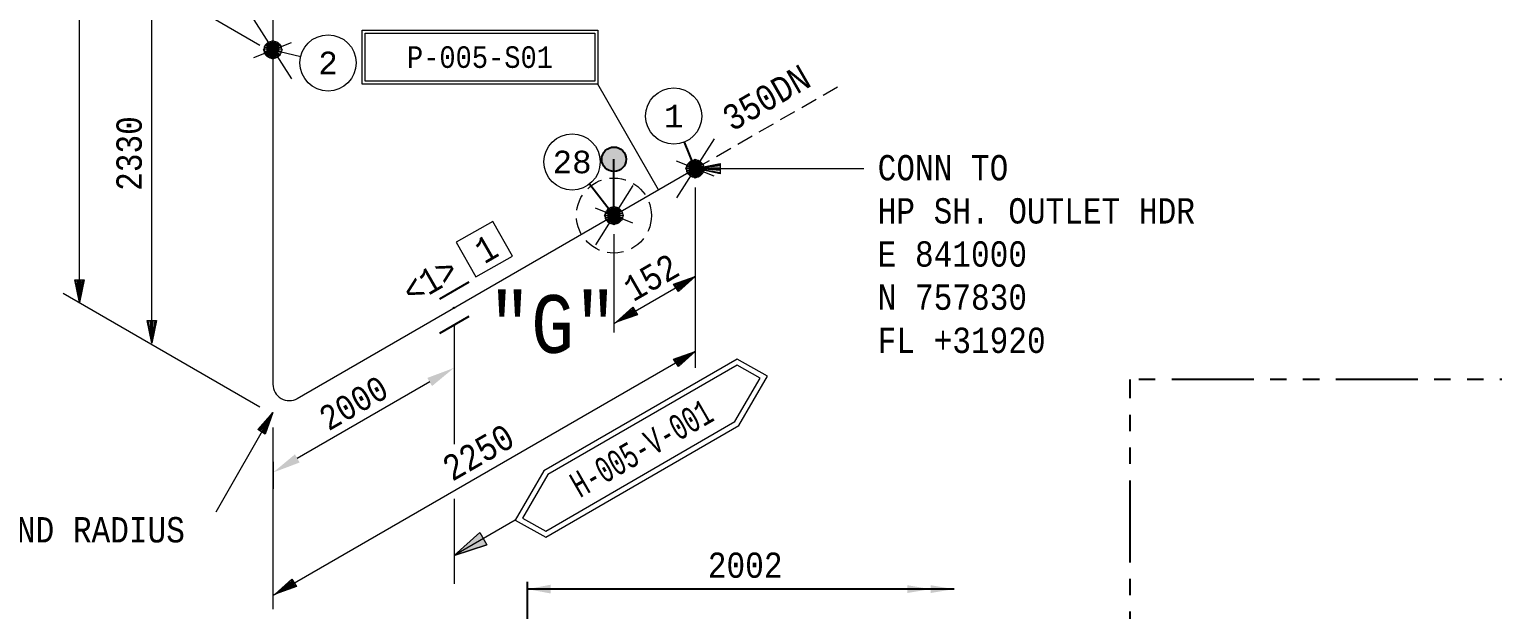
# Model space of a CAD drawing. Extents: x 0 to 841, y 0 to 594.
# Drawn here: x 81.3 to 237.4, y 132.9 to 194.8 of the extents above; entities that cross this region are included whole.
import ezdxf
from ezdxf.enums import TextEntityAlignment as Align

# ---------------------------------------------------------------- set-up
doc = ezdxf.new("R2010")
doc.units = 0
doc.header["$LTSCALE"] = 7
doc.header["$MEASUREMENT"] = 0
doc.linetypes.add('HIDDEN', pattern=[0.375, 0.25, -0.125])
doc.linetypes.add('PHANTOM', pattern=[2.5, 1.25, -0.25, 0.25, -0.25, 0.25, -0.25])
for name, color, linetype in [('1', 7, 'Continuous'), ('3', 7, 'Continuous'), ('FAB', 2, 'Continuous'), ('SH', 4, 'Continuous'), ('SUPT', 4, 'Continuous'), ('T-TEXT1', 7, 'Continuous')]:
    doc.layers.add(name, color=color, linetype=linetype)
doc.styles.add('MARKING', font='monotxt.shx', dxfattribs={"width": 0.85, "height": 2.6})
doc.styles.get("Standard").update_dxf_attribs({"font": 'txt.shx'})
doc.styles.add('TXT', font='monotxt.shx')
doc.dimstyles.get("Standard").update_dxf_attribs({"dimtxt": 0.18, "dimasz": 0.18, "dimexe": 0.18, "dimexo": 0.0625, "dimgap": 0.09, "dimtad": 0, "dimtih": 1, "dimtoh": 1, "dimdec": 4, "dimzin": 0, "dimdsep": 46, "dimtxsty": 'Standard', "dimcen": 0.09, "dimadec": 0, "dimazin": 0, "dimtfac": 1, "dimtdec": 4, "dimtofl": 0, "dimtmove": 0, "dimatfit": 0, "dimfxl": 1, "dimtolj": 1, "dimtzin": 0, "dimarcsym": 0})

# ---------------------------------------------------------------- blocks, each defined once
blk = doc.blocks.new('L6')
at = {"layer": 'SH', "color": 4}
for p, q in [((1.58, 2.73), (-1.54, 0.93)), ((1.58, -0.91), (-1.54, -2.71))]:
    blk.add_line(p, q, dxfattribs=at)
at = {"layer": 'SUPT', "lineweight": 0}
blk.add_circle((0, 0), 0.0769, dxfattribs=at)
blk = doc.blocks.new('*D11')
at = {"layer": 'Defpoints', "color": 0, "linetype": 'Continuous', "lineweight": 0}
for p in [(126.64, 163.23), (107.33, 148.65), (107.33, 147.5)]:
    blk.add_point(p, dxfattribs=at)
at = {"layer": 'SUPT', "color": 4, "linetype": 'Continuous', "lineweight": 0}
for p, q in [((126.64, 163.23), (126.64, 156.93)), ((124.04, 157.16), (109.92, 149)), ((107.33, 148.65), (107.33, 145.77))]:
    blk.add_line(p, q, dxfattribs=at)
for points in [[(123.79, 157.59), (124.29, 156.72), (126.64, 158.66)], [(109.67, 149.44), (110.17, 148.57), (107.33, 147.5)]]:
    blk.add_solid(points, dxfattribs=at)
at = {"layer": 'SUPT', "color": 4, "linetype": 'Continuous', "lineweight": 0, "insert": (115.93, 154.9), "char_height": 2.6, "attachment_point": 5, "rotation": 30, "style": 'MARKING'}
blk.add_mtext('\\A1;2000', dxfattribs=at)
blk = doc.blocks.new('TRI')
at = {"lineweight": 0}
blk.add_hatch(color=4, dxfattribs=at).paths.add_polyline_path([(340.4, 360.05), (339.74, 356.85), (341.07, 356.85)])
at = {"layer": 'SUPT', "lineweight": 0}
blk.add_line((340.4, 360.05), (339.74, 356.85), dxfattribs=at)
blk.add_lwpolyline([(340.4, 360.05), (341.07, 356.85), (339.74, 356.85), (340.4, 360.05), (341.07, 356.85)], dxfattribs=at)

msp = doc.modelspace()

# ---------------------------------------------------------------- hatches: boundary and pattern name
at = {"layer": 'FAB'}
msp.add_hatch(color=256, dxfattribs=at).paths.add_polyline_path([(144.99, 180.9, 1), (142.39, 180.9, 1)])

# ---------------------------------------------------------------- linework, layer by layer
at = {"color": 2, "linetype": 'Continuous', "lineweight": 0}
msp.add_line((152.36, 169.94), (152.36, 169.73), dxfattribs=at)
at = {"layer": '1', "color": 1, "linetype": 'Continuous', "lineweight": 0}
for p, q in [((107.31, 231.5), (107.31, 156.8)), ((109.91, 155.4), (152.36, 179.9))]:
    msp.add_line(p, q, dxfattribs=at)
at = {"layer": '1', "color": 2, "linetype": 'Continuous', "lineweight": 0}
for points in [[(155.01, 179.35), (152.36, 179.9), (155.01, 180.45), (155.01, 179.35)], [(155.01, 179.46), (152.36, 179.9), (155.01, 180.35)], [(155.01, 179.69), (152.36, 179.9), (155.01, 180.24)], [(155.01, 179.8), (152.36, 179.9), (155.01, 180.01)]]:
    msp.add_lwpolyline(points, dxfattribs=at)
at = {"layer": '1', "color": 1, "linetype": 'Continuous', "lineweight": 0}
msp.add_arc((109.06, 156.91), 1.74, 180, 299.9816, dxfattribs=at)
at = {"layer": '3', "color": 2, "linetype": 'Continuous', "lineweight": 0}
for p, q in [((86.69, 165.64), (86.69, 246.14)), ((94.41, 161.3), (94.41, 241.8)), ((93.31, 200.38), (105.91, 193.08)), ((84.95, 166.64), (105.91, 154.5)), ((107.31, 153.9), (101.24, 143.27))]:
    msp.add_line(p, q, dxfattribs=at)
at = {"layer": '3', "color": 2, "linetype": 'HIDDEN', "lineweight": 0}
msp.add_line((152.36, 179.9), (167.86, 188.8), dxfattribs=at)
at = {"layer": '3', "color": 2, "linetype": 'Continuous', "lineweight": 0}
for points in [[(128.96, 168.37), (132.86, 170.57), (130.76, 174.27), (126.86, 172.07), (128.96, 168.37)], [(87.19, 168.04), (86.69, 165.64), (86.19, 168.04), (87.19, 168.04)], [(87.09, 168.04), (86.69, 165.64), (86.29, 168.04)], [(86.99, 168.04), (86.69, 165.64), (86.49, 168.04)], [(86.79, 168.04), (86.69, 165.64), (86.59, 168.04)], [(150.06, 167.6), (152.36, 168.4), (150.56, 166.8), (150.06, 167.6)], [(150.16, 167.5), (152.36, 168.4), (150.46, 166.9)], [(150.16, 167.4), (152.36, 168.4), (150.46, 167)], [(150.26, 167.3), (152.36, 168.4), (150.36, 167.1)], [(146.22, 164.33), (143.92, 163.53), (145.72, 165.13), (146.22, 164.33)], [(146.12, 164.43), (143.92, 163.53), (145.82, 165.03)], [(146.12, 164.53), (143.92, 163.53), (145.82, 164.93)], [(146.02, 164.63), (143.92, 163.53), (145.92, 164.83)], [(94.91, 163.7), (94.41, 161.3), (93.91, 163.7), (94.91, 163.7)], [(94.81, 163.7), (94.41, 161.3), (94.01, 163.7)], [(94.71, 163.7), (94.41, 161.3), (94.21, 163.7)], [(94.51, 163.7), (94.41, 161.3), (94.31, 163.7)], [(150.06, 159.6), (152.36, 160.4), (150.56, 158.8), (150.06, 159.6)], [(150.16, 159.5), (152.36, 160.4), (150.46, 158.9)], [(150.16, 159.4), (152.36, 160.4), (150.46, 159)], [(150.26, 159.3), (152.36, 160.4), (150.36, 159.1)], [(105.71, 152.1), (107.31, 153.9), (106.51, 151.6), (105.71, 152.1)], [(105.81, 152), (107.31, 153.9), (106.41, 151.7)], [(105.91, 152), (107.31, 153.9), (106.31, 151.7)], [(106.01, 151.9), (107.31, 153.9), (106.21, 151.8)], [(109.85, 135.34), (107.55, 134.54), (109.35, 136.14), (109.85, 135.34)], [(109.75, 135.44), (107.55, 134.54), (109.45, 136.04)], [(109.75, 135.54), (107.55, 134.54), (109.45, 135.94)], [(109.65, 135.64), (107.55, 134.54), (109.55, 135.84)]]:
    msp.add_lwpolyline(points, dxfattribs=at)
at = {"layer": '3', "color": 2, "linetype": 'HIDDEN', "lineweight": 0}
msp.add_circle((143.69, 174.9), 4, dxfattribs=at)
at = {"layer": 'FAB', "linetype": 'Continuous', "lineweight": 0}
for p, q in [((107.31, 192.57), (110.28, 191.87)), ((148.46, 177.65), (141.96, 188.91)), ((152.36, 177.9), (152.36, 158.68)), ((143.69, 172.9), (143.69, 162.44)), ((143.69, 163.4), (152.36, 168.4)), ((107.33, 134.41), (152.36, 160.4)), ((107.33, 132.93), (107.33, 152.3))]:
    msp.add_line(p, q, dxfattribs=at)
at = {"layer": 'FAB'}
for p, q in [((152.36, 179.9), (151.2, 182.73)), ((143.69, 174.9), (143.69, 180.9)), ((143.69, 174.9), (141.08, 178.25))]:
    msp.add_line(p, q, dxfattribs=at)
at = {"layer": 'FAB', "lineweight": 0}
msp.add_line((152.36, 179.9), (170.36, 179.9), dxfattribs=at)
at = {"layer": 'FAB', "color": 4, "linetype": 'PHANTOM'}
for p in [(386.93, 157.43), (198.75, 67.92)]:
    msp.add_line(p, (198.75, 157.43), dxfattribs=at)
at = {"layer": 'FAB', "color": 4}
for p, q in [((134.46, 117.47), (134.46, 135.84)), ((179.98, 135.07), (134.46, 135.07))]:
    msp.add_line(p, q, dxfattribs=at)
at = {"layer": 'FAB', "color": 2, "linetype": 'Continuous', "lineweight": 0}
for points in [[(116.85, 194.67), (141.96, 194.67), (141.96, 188.91), (116.85, 188.91)], [(117.17, 194.35), (141.64, 194.35), (141.64, 189.23), (117.17, 189.23)]]:
    msp.add_lwpolyline(points, close=True, dxfattribs=at)
for centre in [(113.2, 191.17), (150.07, 185.51), (139.23, 180.61)]:
    msp.add_circle(centre, 3, dxfattribs=at)
at = {"layer": 'FAB'}
msp.add_circle((143.69, 180.9), 1.3, dxfattribs=at)
at = {"layer": 'FAB', "color": 4}
for points in [[(134.46, 135.07), (136.94, 134.61), (136.94, 135.54)], [(174.98, 135.49), (174.98, 134.66), (177.47, 135.07)], [(177.47, 135.49), (177.47, 134.66), (179.96, 135.07)]]:
    msp.add_solid(points, dxfattribs=at)
at = {"layer": 'SUPT', "linetype": 'Continuous', "lineweight": 0}
for p, q in [((126.64, 156.93), (126.64, 150.52)), ((126.64, 144.7), (126.64, 135.65)), ((133.17, 142.42), (126.64, 138.65))]:
    msp.add_line(p, q, dxfattribs=at)
for points in [[(136.23, 147.69), (133.17, 142.42), (136.41, 140.61), (157.01, 152.52), (160.07, 157.79), (156.83, 159.6)], [(156.84, 158.95), (136.64, 147.28), (133.95, 142.63), (136.41, 141.25), (156.6, 152.93), (159.3, 157.58)]]:
    msp.add_lwpolyline(points, close=True, dxfattribs=at)
at = {"layer": 'T-TEXT1', "color": 2, "linetype": 'Continuous', "lineweight": 0}
for p, q in [((105.29, 195.76), (109.29, 189.46)), ((105.29, 191.76), (109.29, 193.36)), ((154.38, 183.09), (150.38, 176.79)), ((154.38, 179.09), (150.38, 180.69)), ((145.72, 178.09), (141.72, 171.79)), ((145.72, 174.09), (141.72, 175.69))]:
    msp.add_line(p, q, dxfattribs=at)
for points in [[(107.31, 193.57), (107.51, 193.47), (107.61, 193.47), (107.81, 193.37), (107.91, 193.27), (108.01, 193.17), (108.11, 193.07), (108.21, 192.87), (108.21, 192.77), (108.31, 192.57), (108.21, 192.37), (108.21, 192.27), (108.11, 192.07), (108.01, 191.97), (107.91, 191.87), (107.81, 191.77), (107.61, 191.67), (107.51, 191.67), (107.31, 191.67), (107.11, 191.67), (107.01, 191.67), (106.81, 191.77), (106.71, 191.87), (106.61, 191.97), (106.51, 192.07), (106.41, 192.27), (106.41, 192.37), (106.41, 192.57), (106.41, 192.77), (106.41, 192.87), (106.51, 193.07), (106.61, 193.17), (106.71, 193.27), (106.81, 193.37), (107.01, 193.47), (107.11, 193.47), (107.31, 193.57), (107.31, 193.57), (107.51, 193.47), (107.31, 191.57), (107.11, 191.67), (107.31, 193.57), (107.51, 193.47), (107.61, 193.47), (107.11, 191.67), (107.01, 191.67), (107.51, 193.47), (107.61, 193.47), (107.81, 193.37), (107.01, 191.67), (106.81, 191.77), (107.61, 193.47), (107.81, 193.37), (107.91, 193.27), (106.81, 191.77), (106.71, 191.87), (107.81, 193.37), (107.91, 193.27), (108.01, 193.17), (106.71, 191.87), (106.61, 191.97), (107.91, 193.27), (108.01, 193.17), (108.11, 193.07), (106.61, 191.97), (106.51, 192.07), (108.01, 193.17), (108.11, 193.07), (108.21, 192.87), (106.51, 192.07), (106.41, 192.27), (108.11, 193.07), (108.21, 192.87), (108.21, 192.77), (106.41, 192.27), (106.41, 192.37), (108.21, 192.87), (108.21, 192.77), (108.31, 192.57), (106.41, 192.37), (106.31, 192.57), (108.21, 192.77), (108.31, 192.57), (108.21, 192.37), (106.31, 192.57), (106.41, 192.77), (108.31, 192.57), (108.21, 192.37), (108.21, 192.27), (106.41, 192.77), (106.41, 192.87), (108.21, 192.37), (108.21, 192.27), (108.11, 192.07), (106.41, 192.87), (106.51, 193.07), (108.21, 192.27)], [(108.21, 192.27), (108.11, 192.07), (108.01, 191.97), (106.51, 193.07), (106.61, 193.17), (108.11, 192.07), (108.01, 191.97), (107.91, 191.87), (106.61, 193.17), (106.71, 193.27), (108.01, 191.97), (107.91, 191.87), (107.81, 191.77), (106.71, 193.27), (106.81, 193.37), (107.91, 191.87), (107.81, 191.77), (107.61, 191.67), (106.81, 193.37), (107.01, 193.47), (107.81, 191.77), (107.61, 191.67), (107.51, 191.67), (107.01, 193.47), (107.11, 193.47), (107.61, 191.67), (107.51, 191.67), (107.31, 191.57), (107.11, 193.47), (107.31, 193.57), (107.51, 191.67)], [(152.36, 180.9), (152.56, 180.8), (152.66, 180.8), (152.86, 180.7), (152.96, 180.6), (153.06, 180.5), (153.16, 180.4), (153.26, 180.2), (153.26, 180.1), (153.36, 179.9), (153.26, 179.7), (153.26, 179.6), (153.16, 179.4), (153.06, 179.3), (152.96, 179.2), (152.86, 179.1), (152.66, 179), (152.56, 179), (152.36, 179), (152.16, 179), (152.06, 179), (151.86, 179.1), (151.76, 179.2), (151.66, 179.3), (151.56, 179.4), (151.46, 179.6), (151.46, 179.7), (151.46, 179.9), (151.46, 180.1), (151.46, 180.2), (151.56, 180.4), (151.66, 180.5), (151.76, 180.6), (151.86, 180.7), (152.06, 180.8), (152.16, 180.8), (152.36, 180.9), (152.36, 180.9), (152.56, 180.8), (152.36, 178.9), (152.16, 179), (152.36, 180.9), (152.56, 180.8), (152.66, 180.8), (152.16, 179), (152.06, 179), (152.56, 180.8), (152.66, 180.8), (152.86, 180.7), (152.06, 179), (151.86, 179.1), (152.66, 180.8), (152.86, 180.7), (152.96, 180.6), (151.86, 179.1), (151.76, 179.2), (152.86, 180.7), (152.96, 180.6), (153.06, 180.5), (151.76, 179.2), (151.66, 179.3), (152.96, 180.6), (153.06, 180.5), (153.16, 180.4), (151.66, 179.3), (151.56, 179.4), (153.06, 180.5), (153.16, 180.4), (153.26, 180.2), (151.56, 179.4), (151.46, 179.6), (153.16, 180.4), (153.26, 180.2), (153.26, 180.1), (151.46, 179.6), (151.46, 179.7), (153.26, 180.2), (153.26, 180.1), (153.36, 179.9), (151.46, 179.7), (151.36, 179.9), (153.26, 180.1), (153.36, 179.9), (153.26, 179.7), (151.36, 179.9), (151.46, 180.1), (153.36, 179.9), (153.26, 179.7), (153.26, 179.6), (151.46, 180.1), (151.46, 180.2), (153.26, 179.7), (153.26, 179.6), (153.16, 179.4), (151.46, 180.2), (151.56, 180.4), (153.26, 179.6)], [(153.26, 179.6), (153.16, 179.4), (153.06, 179.3), (151.56, 180.4), (151.66, 180.5), (153.16, 179.4), (153.06, 179.3), (152.96, 179.2), (151.66, 180.5), (151.76, 180.6), (153.06, 179.3), (152.96, 179.2), (152.86, 179.1), (151.76, 180.6), (151.86, 180.7), (152.96, 179.2), (152.86, 179.1), (152.66, 179), (151.86, 180.7), (152.06, 180.8), (152.86, 179.1), (152.66, 179), (152.56, 179), (152.06, 180.8), (152.16, 180.8), (152.66, 179), (152.56, 179), (152.36, 178.9), (152.16, 180.8), (152.36, 180.9), (152.56, 179)], [(143.69, 175.9), (143.89, 175.8), (143.99, 175.8), (144.19, 175.7), (144.29, 175.6), (144.39, 175.5), (144.49, 175.4), (144.59, 175.2), (144.59, 175.1), (144.69, 174.9), (144.59, 174.7), (144.59, 174.6), (144.49, 174.4), (144.39, 174.3), (144.29, 174.2), (144.19, 174.1), (143.99, 174), (143.89, 174), (143.69, 174), (143.49, 174), (143.39, 174), (143.19, 174.1), (143.09, 174.2), (142.99, 174.3), (142.89, 174.4), (142.79, 174.6), (142.79, 174.7), (142.79, 174.9), (142.79, 175.1), (142.79, 175.2), (142.89, 175.4), (142.99, 175.5), (143.09, 175.6), (143.19, 175.7), (143.39, 175.8), (143.49, 175.8), (143.69, 175.9), (143.69, 175.9), (143.89, 175.8), (143.69, 173.9), (143.49, 174), (143.69, 175.9), (143.89, 175.8), (143.99, 175.8), (143.49, 174), (143.39, 174), (143.89, 175.8), (143.99, 175.8), (144.19, 175.7), (143.39, 174), (143.19, 174.1), (143.99, 175.8), (144.19, 175.7), (144.29, 175.6), (143.19, 174.1), (143.09, 174.2), (144.19, 175.7), (144.29, 175.6), (144.39, 175.5), (143.09, 174.2), (142.99, 174.3), (144.29, 175.6), (144.39, 175.5), (144.49, 175.4), (142.99, 174.3), (142.89, 174.4), (144.39, 175.5), (144.49, 175.4), (144.59, 175.2), (142.89, 174.4), (142.79, 174.6), (144.49, 175.4), (144.59, 175.2), (144.59, 175.1), (142.79, 174.6), (142.79, 174.7), (144.59, 175.2), (144.59, 175.1), (144.69, 174.9), (142.79, 174.7), (142.69, 174.9), (144.59, 175.1), (144.69, 174.9), (144.59, 174.7), (142.69, 174.9), (142.79, 175.1), (144.69, 174.9), (144.59, 174.7), (144.59, 174.6), (142.79, 175.1), (142.79, 175.2), (144.59, 174.7), (144.59, 174.6), (144.49, 174.4), (142.79, 175.2), (142.89, 175.4), (144.59, 174.6)], [(144.59, 174.6), (144.49, 174.4), (144.39, 174.3), (142.89, 175.4), (142.99, 175.5), (144.49, 174.4), (144.39, 174.3), (144.29, 174.2), (142.99, 175.5), (143.09, 175.6), (144.39, 174.3), (144.29, 174.2), (144.19, 174.1), (143.09, 175.6), (143.19, 175.7), (144.29, 174.2), (144.19, 174.1), (143.99, 174), (143.19, 175.7), (143.39, 175.8), (144.19, 174.1), (143.99, 174), (143.89, 174), (143.39, 175.8), (143.49, 175.8), (143.99, 174), (143.89, 174), (143.69, 173.9), (143.49, 175.8), (143.69, 175.9), (143.89, 174)]]:
    msp.add_lwpolyline(points, dxfattribs=at)

# ---------------------------------------------------------------- block references
at = {"layer": 'SUPT', "lineweight": 0}
msp.add_blockref('L6', (126.63, 165.05), dxfattribs=at)
at = {"layer": 'SUPT', "linetype": 'Continuous', "lineweight": 0, "xscale": 1.125000000000087, "yscale": 1.125000000000087, "zscale": 1.125000000000087, "rotation": 119.8899551977734}
msp.add_blockref('TRI', (668.66, 8.49), dxfattribs=at)

# ---------------------------------------------------------------- texts
at = {"color": 2, "linetype": 'Continuous', "lineweight": 0, "insert": (131.59, 156.92), "char_height": 3, "attachment_point": 5, "rotation": 30, "style": 'MARKING'}
msp.add_mtext('\\A1;', dxfattribs=at)
at = {"layer": '3', "color": 2, "linetype": 'Continuous', "lineweight": 0, "style": 'TXT', "width": 0.851861}
for s, rotation, p in [('350DN', 30, (156.3, 183.81)), ('2330', 90, (93.33, 177.53)), ('1', 30, (129.87, 169.68)), ('152', 30, (145.75, 165.65)), ('<1>', 30, (122.16, 165.33)), ('2250', 30, (126.45, 146.5))]:
    msp.add_text(s, height=2.7, rotation=rotation, dxfattribs=at).set_placement(p)
for s, p in [('CONN TO', (171.82, 178.65)), ('HP SH. OUTLET HDR', (171.82, 174.05)), ('E 841000', (171.82, 169.45)), ('N 757830', (171.82, 164.85)), ('FL +31920', (171.82, 160.25)), ('1780MM BEND RADIUS', (62.1, 140.05))]:
    msp.add_text(s, height=2.7, dxfattribs=at).set_placement(p)
at = {"layer": 'FAB', "color": 2, "linetype": 'Continuous', "lineweight": 0, "style": 'TXT'}
for s, p in [('2', (113.2, 191.17)), ('1', (150.07, 185.51)), ('28', (139.23, 180.61))]:
    msp.add_text(s, height=2.4, dxfattribs=at).set_placement(p, align=Align.MIDDLE_CENTER)
at = {"layer": 'FAB', "color": 2, "linetype": 'Continuous', "lineweight": 0, "style": 'TXT', "width": 0.869567}
msp.add_text('P-005-S01', height=2.3, dxfattribs=at).set_placement((129.4, 191.79), align=Align.MIDDLE_CENTER)
at = {"layer": 'FAB', "color": 2, "linetype": 'Continuous', "style": 'TXT', "width": 0.857082}
for s, height, p in [('"G"', 6.163, (130.29, 160.26)), ('2002', 2.688, (153.7, 136.28))]:
    msp.add_text(s, height=height, dxfattribs=at).set_placement(p)
at = {"layer": 'SUPT', "linetype": 'Continuous', "lineweight": 0, "style": 'TXT', "width": 0.65}
msp.add_text('H-005-V-001', height=2.7, rotation=30, dxfattribs=at).set_placement((146.62, 150.1), align=Align.MIDDLE_CENTER)

# ---------------------------------------------------------------- dimensions: what is measured, and where the dimension line sits
at = {"layer": 'SUPT', "linetype": 'Continuous', "lineweight": 0}
dim = msp.add_linear_dim(base=(107.33, 147.5), p1=(126.64, 163.23), p2=(107.33, 148.65), angle=210, text='2000', dimstyle='Standard', override={"dimtxt": 2.6, "dimasz": 3, "dimexe": 1.5, "dimexo": 0, "dimgap": 0.8, "dimtad": 1, "dimtih": 0, "dimdec": 0, "dimdsep": 0, "dimtxsty": 'MARKING', "dimclrd": 4, "dimclre": 4, "dimclrt": 4, "dimatfit": 3, "dimlwd": 0, "dimlwe": 0}, dxfattribs=at)
dim.commit()
dim.dimension.update_dxf_attribs({"geometry": '*D11', "text_midpoint": (115.93, 154.9)})

doc.saveas('drawing.dxf')
